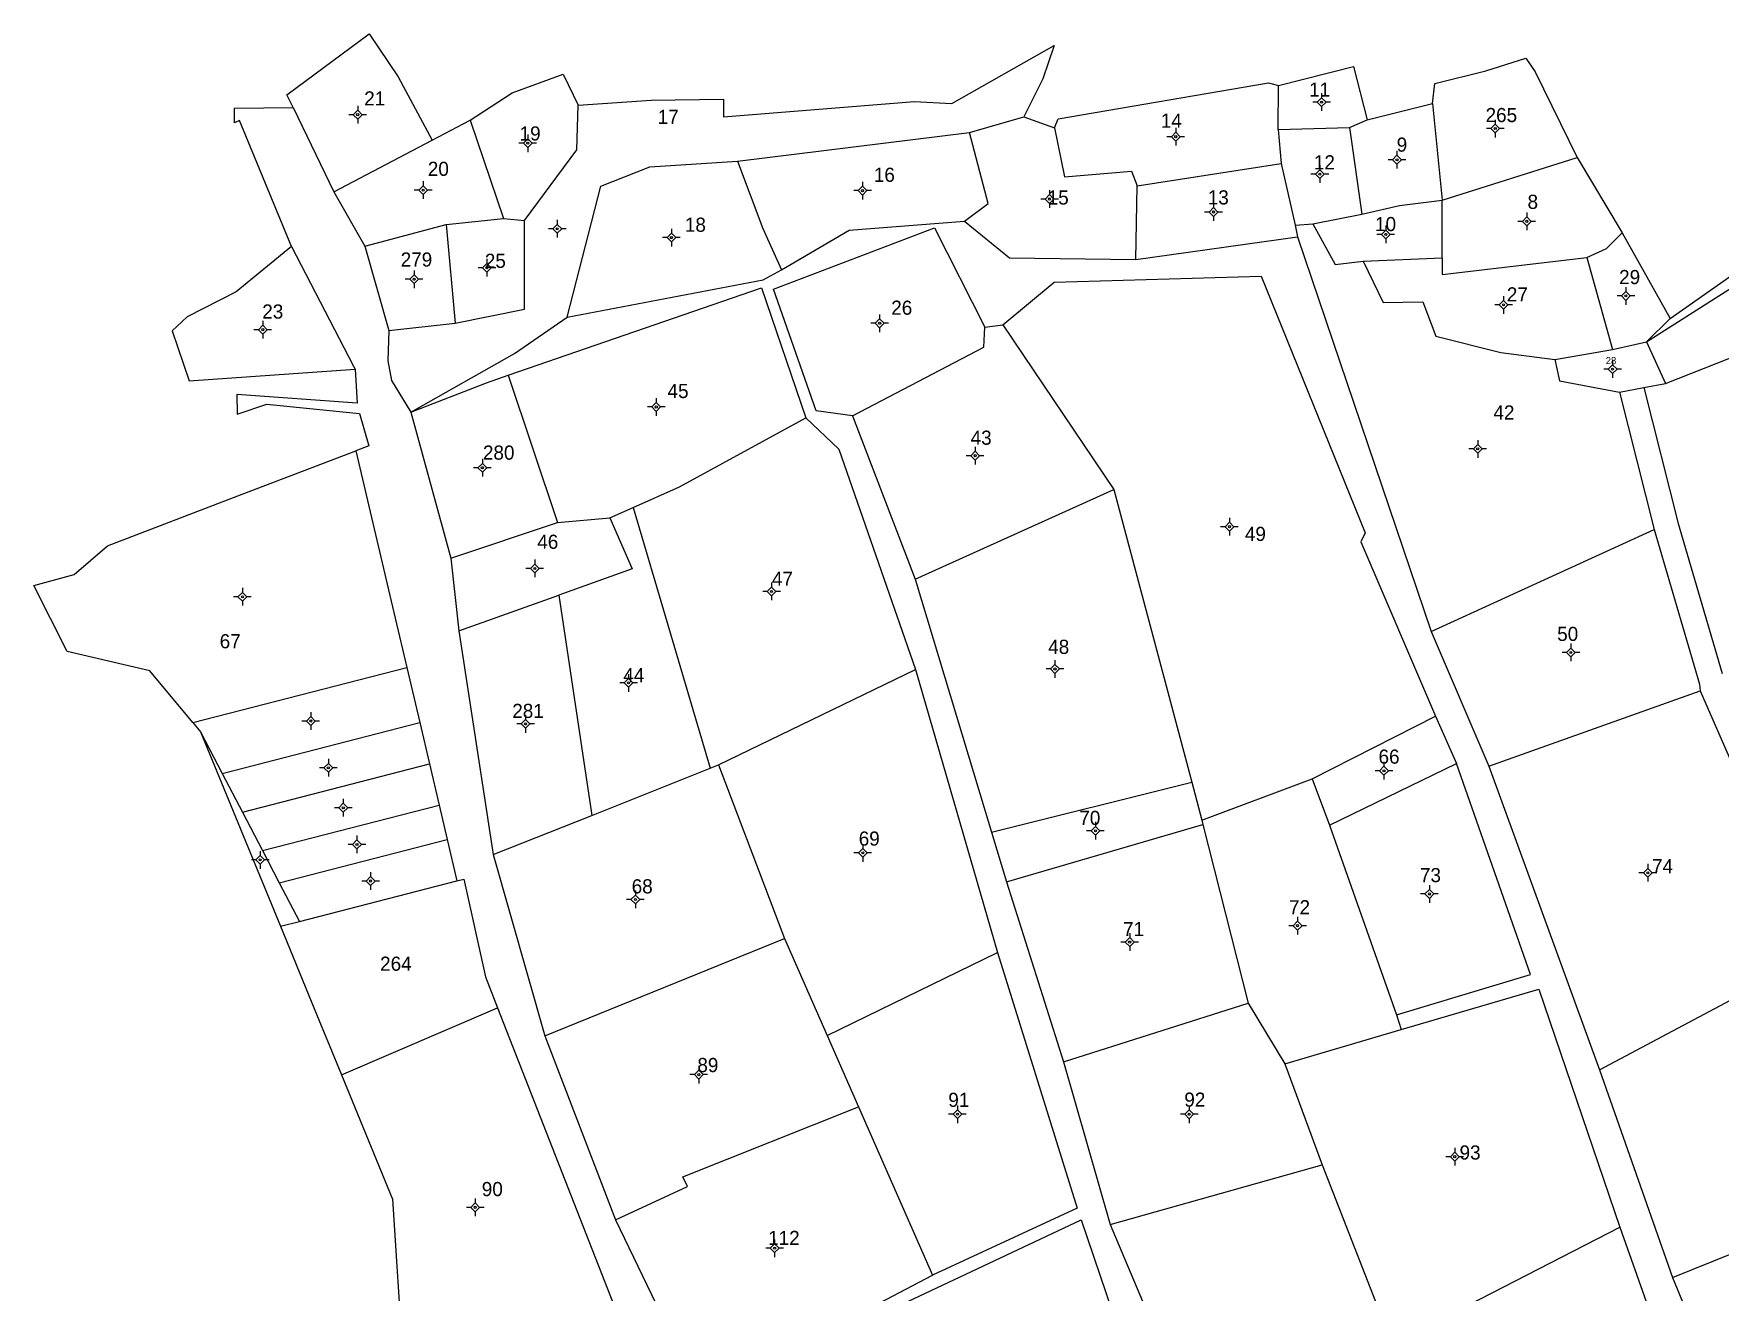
# Model space of a CAD drawing. Extents: x 551522 to 552085, y 1838930 to 1839520.
# Drawn here: x 551531 to 551769.6, y 1839331.9 to 1839509.8 of the extents above; entities that cross this region are included whole.
import ezdxf

# ---------------------------------------------------------------- set-up
doc = ezdxf.new("R2010")
doc.units = 0
for name, color, linetype in [('Level 10', 7, 'Continuous'), ('Level 11', 7, 'Continuous'), ('Level 15', 7, 'Continuous')]:
    doc.layers.add(name, color=color, linetype=linetype)

msp = doc.modelspace()

# ---------------------------------------------------------------- linework, layer by layer
at = {"layer": 'Level 10'}
for p, q in [((551707.02, 1839496.25), (551707.05, 1839502.46)), ((551567.71, 1839499.35), (551573.46, 1839487.47)), ((551719.62, 1839497.62), (551728.85, 1839499.93)), ((551728.85, 1839499.93), (551730.24, 1839486.29)), ((551587.39, 1839494.77), (551592.74, 1839497.59)), ((551592.74, 1839497.59), (551597.45, 1839483.69)), ((551663.36, 1839495.84), (551671.07, 1839498.05)), ((551671.07, 1839498.05), (551675.39, 1839496.49)), ((551707.02, 1839496.25), (551717.13, 1839496.55)), ((551707.02, 1839496.25), (551707.47, 1839491.44)), ((551717.13, 1839496.55), (551719.62, 1839497.62)), ((551717.13, 1839496.55), (551718.87, 1839484.31)), ((551573.46, 1839487.47), (551587.39, 1839494.77)), ((551630.55, 1839491.77), (551663.36, 1839495.84)), ((551687.07, 1839488.29), (551707.47, 1839491.44)), ((551707.47, 1839491.44), (551709.42, 1839482.73)), ((551730.24, 1839486.29), (551749.32, 1839492.31)), ((551749.32, 1839492.31), (551755.69, 1839481.64)), ((551573.46, 1839487.47), (551577.87, 1839479.79)), ((551686.9, 1839477.9), (551687.07, 1839488.29)), ((551711.93, 1839482.91), (551718.87, 1839484.31)), ((551730.22, 1839478.14), (551730.24, 1839486.29)), ((551577.87, 1839479.79), (551589.34, 1839482.81)), ((551589.34, 1839482.81), (551597.45, 1839483.69)), ((551589.34, 1839482.81), (551590.61, 1839468.87)), ((551597.45, 1839483.69), (551600.43, 1839483.41)), ((551709.42, 1839482.73), (551711.93, 1839482.91)), ((551709.42, 1839482.73), (551709.77, 1839481.07)), ((551577.87, 1839479.79), (551581.24, 1839467.84)), ((551686.9, 1839477.9), (551709.77, 1839481.07)), ((551709.77, 1839481.07), (551728.65, 1839425.32)), ((551755.69, 1839481.64), (551762.49, 1839469.54)), ((551719.07, 1839477.64), (551730.22, 1839478.14)), ((551750.7, 1839478.17), (551754.29, 1839465.16)), ((551581.24, 1839467.84), (551590.61, 1839468.87)), ((551665.56, 1839468.32), (551668.09, 1839468.65)), ((551668.09, 1839468.65), (551683.77, 1839445.37)), ((551759.11, 1839466.23), (551762.49, 1839469.54)), ((551746.15, 1839463.75), (551754.29, 1839465.16)), ((551754.29, 1839465.16), (551759.11, 1839466.23)), ((551759.11, 1839466.23), (551761.81, 1839460.37)), ((551598.13, 1839461.52), (551605.1, 1839440.71)), ((551758.73, 1839459.78), (551761.81, 1839460.37)), ((551755.29, 1839459.13), (551758.73, 1839459.78)), ((551755.29, 1839459.13), (551760.2, 1839439.71)), ((551584.36, 1839456.31), (551590, 1839435.65)), ((551646.8, 1839455.78), (551655.67, 1839432.72)), ((551655.67, 1839432.72), (551683.77, 1839445.37)), ((551683.77, 1839445.37), (551694.81, 1839404.03)), ((551605.1, 1839440.71), (551612.52, 1839441.39)), ((551612.52, 1839441.39), (551615.79, 1839442.83)), ((551615.79, 1839442.83), (551626.68, 1839405.97)), ((551590, 1839435.65), (551605.1, 1839440.71)), ((551728.65, 1839425.32), (551760.2, 1839439.71)), ((551590, 1839435.65), (551591.16, 1839425.39)), ((551655.67, 1839432.72), (551666.48, 1839396.93)), ((551591.16, 1839425.39), (551605.28, 1839430.43)), ((551605.28, 1839430.43), (551609.95, 1839399.32)), ((551591.16, 1839425.39), (551596.01, 1839393.78)), ((551728.65, 1839425.32), (551736.82, 1839406.28)), ((551553.53, 1839412.45), (551583.78, 1839420.22)), ((551583.78, 1839420.22), (551585.61, 1839412.43)), ((551627.86, 1839406.44), (551655.71, 1839419.95)), ((551655.71, 1839419.95), (551667.35, 1839379.94)), ((551736.82, 1839406.28), (551766.69, 1839416.9)), ((551711.85, 1839404.5), (551729.27, 1839413.32)), ((551729.27, 1839413.32), (551732.26, 1839406.64)), ((551553.53, 1839412.45), (551554.63, 1839411.13)), ((551554.63, 1839411.13), (551565.92, 1839383.65)), ((551554.63, 1839411.13), (551557.69, 1839405.25)), ((551557.69, 1839405.25), (551585.61, 1839412.43)), ((551585.61, 1839412.43), (551586.98, 1839406.59)), ((551560.54, 1839399.79), (551586.98, 1839406.59)), ((551586.98, 1839406.59), (551588.35, 1839400.75)), ((551609.95, 1839399.32), (551626.68, 1839405.97)), ((551626.68, 1839405.97), (551627.86, 1839406.44)), ((551627.86, 1839406.44), (551637.22, 1839381.91)), ((551714.28, 1839397.94), (551732.26, 1839406.64)), ((551736.82, 1839406.28), (551752.49, 1839363.37)), ((551557.69, 1839405.25), (551560.54, 1839399.79)), ((551666.48, 1839396.93), (551694.81, 1839404.03)), ((551694.81, 1839404.03), (551696.24, 1839398.62)), ((551696.24, 1839398.62), (551711.85, 1839404.5)), ((551711.85, 1839404.5), (551714.28, 1839397.94)), ((551563.38, 1839394.33), (551588.35, 1839400.75)), ((551588.35, 1839400.75), (551589.5, 1839395.89)), ((551560.54, 1839399.79), (551563.38, 1839394.33)), ((551596.01, 1839393.78), (551609.95, 1839399.32)), ((551696.24, 1839398.62), (551696.38, 1839398.04)), ((551565.75, 1839389.79), (551589.5, 1839395.89)), ((551589.5, 1839395.89), (551590.87, 1839390.06)), ((551666.48, 1839396.93), (551668.62, 1839389.94)), ((551668.62, 1839389.94), (551696.38, 1839398.04)), ((551696.38, 1839398.04), (551702.8, 1839372.78)), ((551714.28, 1839397.94), (551723.77, 1839371.13)), ((551563.38, 1839394.33), (551565.75, 1839389.79)), ((551596.01, 1839393.78), (551603.29, 1839368.16)), ((551565.75, 1839389.79), (551568.59, 1839384.32)), ((551568.59, 1839384.32), (551590.87, 1839390.06)), ((551668.62, 1839389.94), (551676.67, 1839364.5)), ((551565.92, 1839383.65), (551568.59, 1839384.32)), ((551565.92, 1839383.65), (551565.92, 1839383.64)), ((551603.29, 1839368.16), (551637.22, 1839381.91)), ((551637.22, 1839381.91), (551643.25, 1839368.18)), ((551643.25, 1839368.18), (551667.35, 1839379.94)), ((551752.49, 1839363.37), (551781.64, 1839378.88)), ((551574.54, 1839362.66), (551596.61, 1839372.1)), ((551596.61, 1839372.1), (551613.89, 1839328.07)), ((551676.67, 1839364.5), (551702.8, 1839372.78)), ((551702.8, 1839372.78), (551707.98, 1839364.2)), ((551723.77, 1839371.13), (551724.43, 1839369.04)), ((551603.29, 1839368.16), (551613.32, 1839342.17)), ((551643.25, 1839368.18), (551647.67, 1839358.11)), ((551707.98, 1839364.2), (551724.43, 1839369.04)), ((551676.67, 1839364.5), (551683.25, 1839341.5)), ((551707.98, 1839364.2), (551713.25, 1839349.92)), ((551752.49, 1839363.37), (551762.79, 1839333.99)), ((551647.67, 1839358.11), (551658.12, 1839334.34)), ((551683.25, 1839341.5), (551713.25, 1839349.92)), ((551713.25, 1839349.92), (551723.15, 1839324.6)), ((551683.25, 1839341.5), (551704.47, 1839291.36)), ((551723.15, 1839324.6), (551755.36, 1839341.09)), ((551755.36, 1839341.09), (551762.94, 1839319.66)), ((551762.79, 1839333.99), (551774.48, 1839338.72))]:
    msp.add_line(p, q, dxfattribs=at)
for points in [[(551567.71, 1839499.35), (551566.83, 1839501.15), (551578.47, 1839509.79), (551582.57, 1839503.69), (551587.39, 1839494.77)], [(551608.01, 1839499.7), (551618.33, 1839500.39), (551628.59, 1839500.56), (551628.58, 1839498.07), (551654.41, 1839500.11), (551655.55, 1839500.2), (551660.88, 1839499.94), (551675.33, 1839508.13), (551673.74, 1839503.41), (551671.07, 1839498.05)], [(551728.85, 1839499.93), (551729.2, 1839502.77), (551736.42, 1839504.53), (551742.05, 1839506.32), (551743.37, 1839504.42), (551749.32, 1839492.31)], [(551592.74, 1839497.59), (551598.7, 1839501.43), (551605.92, 1839504.06), (551608.01, 1839499.7)], [(551707.05, 1839502.46), (551717.68, 1839505.18), (551719.62, 1839497.62)], [(551675.39, 1839496.49), (551675.93, 1839497.78), (551705.67, 1839502.85), (551707.05, 1839502.46)], [(551762.49, 1839469.54), (551807.91, 1839501.45), (551813.63, 1839501.5)], [(551567.46, 1839479.72), (551560.1, 1839497.51), (551559.43, 1839497.18), (551559.41, 1839499.28), (551567.71, 1839499.35)], [(551600.43, 1839483.41), (551607.85, 1839493.39), (551608.01, 1839499.7)], [(551675.39, 1839496.49), (551676.81, 1839489.57), (551686.28, 1839490.37), (551687.07, 1839488.29)], [(551759.11, 1839466.23), (551807.38, 1839496.93), (551813.38, 1839482.27), (551812.69, 1839479.46), (551821.71, 1839457.84)], [(551662.66, 1839483.29), (551666, 1839485.82), (551663.36, 1839495.84)], [(551606.47, 1839469.75), (551611.25, 1839488.25), (551618.14, 1839490.96), (551630.55, 1839491.77)], [(551630.55, 1839491.77), (551634.13, 1839482.26), (551636.8, 1839476.42)], [(551718.87, 1839484.31), (551724.2, 1839485.5), (551730.24, 1839486.29)], [(551590.61, 1839468.87), (551600.43, 1839470.84), (551600.43, 1839483.41)], [(551646.8, 1839455.78), (551641.7, 1839456.5), (551635.64, 1839473.67), (551658.4, 1839482.36), (551665.56, 1839468.32)], [(551636.8, 1839476.42), (551646.36, 1839482.05), (551662.66, 1839483.29)], [(551662.66, 1839483.29), (551669.03, 1839478.1), (551686.9, 1839477.9)], [(551711.93, 1839482.91), (551715.07, 1839477.16), (551719.07, 1839477.64)], [(551567.46, 1839479.72), (551559.64, 1839473.29), (551552.71, 1839469.77), (551550.61, 1839467.81), (551553.02, 1839460.73), (551576.46, 1839462.39)], [(551567.46, 1839479.72), (551576.25, 1839462.81), (551576.46, 1839462.39)], [(551750.7, 1839478.17), (551753.46, 1839479.43), (551755.69, 1839481.64)], [(551719.07, 1839477.64), (551721.87, 1839471.79), (551727.51, 1839471.9), (551729.34, 1839467.04), (551738.51, 1839464.74), (551746.15, 1839463.75)], [(551730.22, 1839478.14), (551730.22, 1839475.75), (551750.7, 1839478.17)], [(551606.47, 1839469.75), (551634.19, 1839475.03), (551636.8, 1839476.42)], [(551668.09, 1839468.65), (551675.33, 1839474.69), (551704.61, 1839475.55), (551719.35, 1839439.26), (551718.74, 1839438), (551729.27, 1839413.32)], [(551598.13, 1839461.52), (551633.95, 1839473.87), (551640.21, 1839455.52)], [(551581.24, 1839467.84), (551581.09, 1839463.55), (551581.64, 1839460.78), (551584.36, 1839456.31)], [(551584.36, 1839456.31), (551599, 1839464.59), (551606.47, 1839469.75)], [(551646.8, 1839455.78), (551665.38, 1839465.51), (551665.56, 1839468.32)], [(551761.81, 1839460.37), (551781.53, 1839468.15), (551792.7, 1839442.37)], [(551746.15, 1839463.75), (551746.83, 1839460.75), (551755.29, 1839459.13)], [(551576.46, 1839462.39), (551576.78, 1839457.6), (551559.76, 1839458.78), (551559.79, 1839456.03), (551564, 1839457.45), (551577.11, 1839456.13), (551578.41, 1839451.53), (551576.57, 1839450.83)], [(551584.36, 1839456.31), (551595.06, 1839460.47), (551598.13, 1839461.52)], [(551758.73, 1839459.78), (551763.59, 1839440.57), (551769.81, 1839419.36)], [(551615.79, 1839442.83), (551622.36, 1839445.74), (551640.21, 1839455.52)], [(551640.21, 1839455.52), (551644.87, 1839451.09), (551655.71, 1839419.95)], [(551553.53, 1839412.45), (551547.45, 1839419.76), (551535.76, 1839422.47), (551531.02, 1839431.81), (551536.75, 1839433.35), (551541.47, 1839437.43), (551559.89, 1839444.46), (551576.57, 1839450.83)], [(551576.57, 1839450.83), (551582.15, 1839427.17), (551583.78, 1839420.22)], [(551612.52, 1839441.39), (551615.65, 1839434.14), (551605.28, 1839430.43)], [(551760.2, 1839439.71), (551766.64, 1839417.88), (551766.69, 1839416.9)], [(551766.69, 1839416.9), (551772.8, 1839403), (551781.64, 1839378.88)], [(551723.77, 1839371.13), (551742.73, 1839376.83), (551732.26, 1839406.64)], [(551590.87, 1839390.06), (551591.86, 1839390.32), (551594.9, 1839376.48), (551596.61, 1839372.1)], [(551565.92, 1839383.64), (551570.36, 1839372.83), (551574.54, 1839362.66)], [(551667.35, 1839379.94), (551678.59, 1839343.8), (551658.12, 1839334.34)], [(551724.43, 1839369.04), (551743.89, 1839374.76), (551755.36, 1839341.09)], [(551574.54, 1839362.66), (551581.75, 1839345.09), (551583.22, 1839322.46)], [(551613.32, 1839342.17), (551623.48, 1839346.88), (551622.81, 1839348.23), (551647.67, 1839358.11)], [(551613.32, 1839342.17), (551625.36, 1839317.11), (551658.12, 1839334.34)], [(551653.03, 1839329.84), (551679.15, 1839342.17), (551687.99, 1839316.18)], [(551762.79, 1839333.99), (551773.6, 1839307.75), (551784.65, 1839316.82)]]:
    msp.add_lwpolyline(points, dxfattribs=at)
at = {"layer": 'Level 11'}
for p, q in [((551713.17, 1839501.38), (551713.17, 1839500.75)), ((551576.84, 1839498.97), (551576.21, 1839498.35)), ((551576.84, 1839499.6), (551576.84, 1839498.97)), ((551577.46, 1839498.35), (551576.84, 1839498.97)), ((551712.55, 1839500.13), (551711.92, 1839500.13)), ((551713.17, 1839500.75), (551712.55, 1839500.13)), ((551712.55, 1839500.13), (551713.17, 1839499.5)), ((551713.8, 1839500.13), (551713.17, 1839500.75)), ((551713.17, 1839499.5), (551713.8, 1839500.13)), ((551713.17, 1839499.5), (551713.17, 1839498.88)), ((551714.42, 1839500.13), (551713.8, 1839500.13)), ((551576.21, 1839498.35), (551575.59, 1839498.35)), ((551576.21, 1839498.35), (551576.84, 1839497.72)), ((551576.84, 1839497.72), (551577.46, 1839498.35)), ((551576.84, 1839497.72), (551576.84, 1839497.1)), ((551578.09, 1839498.35), (551577.46, 1839498.35)), ((551692.54, 1839496.49), (551692.54, 1839495.86)), ((551737.1, 1839496.39), (551736.48, 1839496.39)), ((551737.73, 1839497.02), (551737.1, 1839496.39)), ((551737.1, 1839496.39), (551737.73, 1839495.77)), ((551737.73, 1839497.64), (551737.73, 1839497.02)), ((551738.35, 1839496.39), (551737.73, 1839497.02)), ((551737.73, 1839495.77), (551738.35, 1839496.39)), ((551738.98, 1839496.39), (551738.35, 1839496.39)), ((551600.27, 1839494.32), (551599.64, 1839494.32)), ((551600.89, 1839494.94), (551600.27, 1839494.32)), ((551600.27, 1839494.32), (551600.89, 1839493.69)), ((551600.89, 1839495.57), (551600.89, 1839494.94)), ((551601.52, 1839494.32), (551600.89, 1839494.94)), ((551600.89, 1839493.69), (551601.52, 1839494.32)), ((551600.89, 1839493.69), (551600.89, 1839493.07)), ((551602.14, 1839494.32), (551601.52, 1839494.32)), ((551691.92, 1839495.24), (551691.29, 1839495.24)), ((551692.54, 1839495.86), (551691.92, 1839495.24)), ((551691.92, 1839495.24), (551692.54, 1839494.61)), ((551693.17, 1839495.24), (551692.54, 1839495.86)), ((551692.54, 1839494.61), (551693.17, 1839495.24)), ((551692.54, 1839494.61), (551692.54, 1839493.99)), ((551693.79, 1839495.24), (551693.17, 1839495.24)), ((551737.73, 1839495.77), (551737.73, 1839495.14)), ((551723.2, 1839491.98), (551722.58, 1839491.98)), ((551723.83, 1839492.61), (551723.2, 1839491.98)), ((551723.2, 1839491.98), (551723.83, 1839491.36)), ((551723.83, 1839493.23), (551723.83, 1839492.61)), ((551724.45, 1839491.98), (551723.83, 1839492.61)), ((551723.83, 1839491.36), (551724.45, 1839491.98)), ((551723.83, 1839491.36), (551723.83, 1839490.73)), ((551725.08, 1839491.98), (551724.45, 1839491.98)), ((551586.1, 1839488.94), (551586.1, 1839488.31)), ((551712.29, 1839489.95), (551711.67, 1839489.95)), ((551712.92, 1839490.57), (551712.29, 1839489.95)), ((551712.29, 1839489.95), (551712.92, 1839489.32)), ((551712.92, 1839491.2), (551712.92, 1839490.57)), ((551713.54, 1839489.95), (551712.92, 1839490.57)), ((551712.92, 1839489.32), (551713.54, 1839489.95)), ((551712.92, 1839489.32), (551712.92, 1839488.7)), ((551714.17, 1839489.95), (551713.54, 1839489.95)), ((551585.48, 1839487.69), (551584.85, 1839487.69)), ((551586.1, 1839488.31), (551585.48, 1839487.69)), ((551585.48, 1839487.69), (551586.1, 1839487.06)), ((551586.73, 1839487.69), (551586.1, 1839488.31)), ((551586.1, 1839487.06), (551586.73, 1839487.69)), ((551586.1, 1839487.06), (551586.1, 1839486.44)), ((551587.35, 1839487.69), (551586.73, 1839487.69)), ((551647.61, 1839487.62), (551646.99, 1839487.62)), ((551648.24, 1839488.24), (551647.61, 1839487.62)), ((551647.61, 1839487.62), (551648.24, 1839486.99)), ((551648.24, 1839488.87), (551648.24, 1839488.24)), ((551648.86, 1839487.62), (551648.24, 1839488.24)), ((551648.24, 1839486.99), (551648.86, 1839487.62)), ((551648.24, 1839486.99), (551648.24, 1839486.37)), ((551649.49, 1839487.62), (551648.86, 1839487.62)), ((551674.69, 1839487.06), (551674.06, 1839486.43)), ((551674.69, 1839487.68), (551674.69, 1839487.06)), ((551675.31, 1839486.43), (551674.69, 1839487.06)), ((551674.06, 1839486.43), (551673.44, 1839486.43)), ((551674.06, 1839486.43), (551674.69, 1839485.81)), ((551674.69, 1839485.81), (551675.31, 1839486.43)), ((551674.69, 1839485.81), (551674.69, 1839485.18)), ((551675.94, 1839486.43), (551675.31, 1839486.43)), ((551697.25, 1839484.59), (551696.63, 1839484.59)), ((551697.88, 1839485.21), (551697.25, 1839484.59)), ((551697.25, 1839484.59), (551697.88, 1839483.96)), ((551697.88, 1839485.84), (551697.88, 1839485.21)), ((551698.5, 1839484.59), (551697.88, 1839485.21)), ((551697.88, 1839483.96), (551698.5, 1839484.59)), ((551699.13, 1839484.59), (551698.5, 1839484.59)), ((551742.19, 1839484.52), (551742.19, 1839483.9)), ((551604.44, 1839482.22), (551603.81, 1839482.22)), ((551605.06, 1839482.84), (551604.44, 1839482.22)), ((551604.44, 1839482.22), (551605.06, 1839481.59)), ((551605.06, 1839483.47), (551605.06, 1839482.84)), ((551605.69, 1839482.22), (551605.06, 1839482.84)), ((551605.06, 1839481.59), (551605.69, 1839482.22)), ((551606.31, 1839482.22), (551605.69, 1839482.22)), ((551621.21, 1839482.23), (551621.21, 1839481.61)), ((551697.88, 1839483.96), (551697.88, 1839483.34)), ((551722.25, 1839482.05), (551721.62, 1839481.43)), ((551722.25, 1839482.68), (551722.25, 1839482.05)), ((551722.87, 1839481.43), (551722.25, 1839482.05)), ((551741.57, 1839483.27), (551740.94, 1839483.27)), ((551742.19, 1839483.9), (551741.57, 1839483.27)), ((551741.57, 1839483.27), (551742.19, 1839482.65)), ((551742.82, 1839483.27), (551742.19, 1839483.9)), ((551742.19, 1839482.65), (551742.82, 1839483.27)), ((551742.19, 1839482.65), (551742.19, 1839482.02)), ((551743.44, 1839483.27), (551742.82, 1839483.27)), ((551605.06, 1839481.59), (551605.06, 1839480.97)), ((551620.59, 1839480.98), (551619.96, 1839480.98)), ((551621.21, 1839481.61), (551620.59, 1839480.98)), ((551620.59, 1839480.98), (551621.21, 1839480.36)), ((551621.84, 1839480.98), (551621.21, 1839481.61)), ((551621.21, 1839480.36), (551621.84, 1839480.98)), ((551621.21, 1839480.36), (551621.21, 1839479.73)), ((551622.46, 1839480.98), (551621.84, 1839480.98)), ((551721.62, 1839481.43), (551721, 1839481.43)), ((551721.62, 1839481.43), (551722.25, 1839480.8)), ((551722.25, 1839480.8), (551722.87, 1839481.43)), ((551722.25, 1839480.8), (551722.25, 1839480.18)), ((551723.5, 1839481.43), (551722.87, 1839481.43)), ((551595.11, 1839477.34), (551594.48, 1839476.71)), ((551595.11, 1839477.96), (551595.11, 1839477.34)), ((551595.73, 1839476.71), (551595.11, 1839477.34)), ((551584.2, 1839475.09), (551583.57, 1839475.09)), ((551584.82, 1839475.72), (551584.2, 1839475.09)), ((551584.2, 1839475.09), (551584.82, 1839474.47)), ((551584.82, 1839476.34), (551584.82, 1839475.72)), ((551585.45, 1839475.09), (551584.82, 1839475.72)), ((551584.82, 1839474.47), (551585.45, 1839475.09)), ((551586.07, 1839475.09), (551585.45, 1839475.09)), ((551594.48, 1839476.71), (551593.86, 1839476.71)), ((551594.48, 1839476.71), (551595.11, 1839476.09)), ((551595.11, 1839476.09), (551595.73, 1839476.71)), ((551595.11, 1839476.09), (551595.11, 1839475.46)), ((551596.36, 1839476.71), (551595.73, 1839476.71)), ((551584.82, 1839474.47), (551584.82, 1839473.84)), ((551738.9, 1839472.72), (551738.9, 1839472.09)), ((551755.58, 1839472.74), (551754.96, 1839472.74)), ((551756.21, 1839473.36), (551755.58, 1839472.74)), ((551755.58, 1839472.74), (551756.21, 1839472.11)), ((551756.21, 1839473.99), (551756.21, 1839473.36)), ((551756.83, 1839472.74), (551756.21, 1839473.36)), ((551756.21, 1839472.11), (551756.83, 1839472.74)), ((551757.46, 1839472.74), (551756.83, 1839472.74)), ((551650.66, 1839470.12), (551650.66, 1839469.49)), ((551738.27, 1839471.47), (551737.65, 1839471.47)), ((551738.9, 1839472.09), (551738.27, 1839471.47)), ((551738.27, 1839471.47), (551738.9, 1839470.84)), ((551739.52, 1839471.47), (551738.9, 1839472.09)), ((551738.9, 1839470.84), (551739.52, 1839471.47)), ((551738.9, 1839470.84), (551738.9, 1839470.22)), ((551740.15, 1839471.47), (551739.52, 1839471.47)), ((551756.21, 1839472.11), (551756.21, 1839471.49)), ((551562.8, 1839467.96), (551562.17, 1839467.96)), ((551563.42, 1839468.58), (551562.8, 1839467.96)), ((551562.8, 1839467.96), (551563.42, 1839467.33)), ((551563.42, 1839469.21), (551563.42, 1839468.58)), ((551564.05, 1839467.96), (551563.42, 1839468.58)), ((551563.42, 1839467.33), (551564.05, 1839467.96)), ((551564.67, 1839467.96), (551564.05, 1839467.96)), ((551650.03, 1839468.87), (551649.41, 1839468.87)), ((551650.66, 1839469.49), (551650.03, 1839468.87)), ((551650.03, 1839468.87), (551650.66, 1839468.24)), ((551651.28, 1839468.87), (551650.66, 1839469.49)), ((551650.66, 1839468.24), (551651.28, 1839468.87)), ((551650.66, 1839468.24), (551650.66, 1839467.62)), ((551651.91, 1839468.87), (551651.28, 1839468.87)), ((551563.42, 1839467.33), (551563.42, 1839466.71)), ((551754.32, 1839463.01), (551753.7, 1839462.39)), ((551754.32, 1839463.64), (551754.32, 1839463.01)), ((551754.95, 1839462.39), (551754.32, 1839463.01)), ((551753.7, 1839462.39), (551753.07, 1839462.39)), ((551753.7, 1839462.39), (551754.32, 1839461.76)), ((551754.32, 1839461.76), (551754.95, 1839462.39)), ((551754.32, 1839461.76), (551754.32, 1839461.14)), ((551755.57, 1839462.39), (551754.95, 1839462.39)), ((551619.07, 1839458.29), (551619.07, 1839457.66)), ((551618.44, 1839457.04), (551617.82, 1839457.04)), ((551619.07, 1839457.66), (551618.44, 1839457.04)), ((551618.44, 1839457.04), (551619.07, 1839456.41)), ((551619.69, 1839457.04), (551619.07, 1839457.66)), ((551619.07, 1839456.41), (551619.69, 1839457.04)), ((551619.07, 1839456.41), (551619.07, 1839455.79)), ((551620.32, 1839457.04), (551619.69, 1839457.04)), ((551664.16, 1839450.77), (551663.54, 1839450.15)), ((551664.16, 1839451.4), (551664.16, 1839450.77)), ((551664.79, 1839450.15), (551664.16, 1839450.77)), ((551734.63, 1839451.12), (551734, 1839451.12)), ((551735.25, 1839451.74), (551734.63, 1839451.12)), ((551734.63, 1839451.12), (551735.25, 1839450.49)), ((551735.25, 1839452.37), (551735.25, 1839451.74)), ((551735.88, 1839451.12), (551735.25, 1839451.74)), ((551735.25, 1839450.49), (551735.88, 1839451.12)), ((551736.5, 1839451.12), (551735.88, 1839451.12)), ((551593.84, 1839448.45), (551593.22, 1839448.45)), ((551594.47, 1839449.07), (551593.84, 1839448.45)), ((551593.84, 1839448.45), (551594.47, 1839447.82)), ((551594.47, 1839449.7), (551594.47, 1839449.07)), ((551595.09, 1839448.45), (551594.47, 1839449.07)), ((551594.47, 1839447.82), (551595.09, 1839448.45)), ((551595.72, 1839448.45), (551595.09, 1839448.45)), ((551663.54, 1839450.15), (551662.91, 1839450.15)), ((551663.54, 1839450.15), (551664.16, 1839449.52)), ((551664.16, 1839449.52), (551664.79, 1839450.15)), ((551664.16, 1839449.52), (551664.16, 1839448.9)), ((551665.41, 1839450.15), (551664.79, 1839450.15)), ((551735.25, 1839450.49), (551735.25, 1839449.87)), ((551594.47, 1839447.82), (551594.47, 1839447.2)), ((551700.14, 1839441.37), (551700.14, 1839440.74)), ((551699.52, 1839440.12), (551698.89, 1839440.12)), ((551700.14, 1839440.74), (551699.52, 1839440.12)), ((551699.52, 1839440.12), (551700.14, 1839439.49)), ((551700.77, 1839440.12), (551700.14, 1839440.74)), ((551700.14, 1839439.49), (551700.77, 1839440.12)), ((551700.14, 1839439.49), (551700.14, 1839438.87)), ((551701.39, 1839440.12), (551700.77, 1839440.12)), ((551601.27, 1839434.22), (551600.64, 1839434.22)), ((551601.89, 1839434.84), (551601.27, 1839434.22)), ((551601.27, 1839434.22), (551601.89, 1839433.59)), ((551601.89, 1839435.47), (551601.89, 1839434.84)), ((551602.52, 1839434.22), (551601.89, 1839434.84)), ((551601.89, 1839433.59), (551602.52, 1839434.22)), ((551603.14, 1839434.22), (551602.52, 1839434.22)), ((551601.89, 1839433.59), (551601.89, 1839432.97)), ((551635.37, 1839432.22), (551635.37, 1839431.59)), ((551559.91, 1839430.21), (551559.29, 1839430.21)), ((551560.54, 1839430.83), (551559.91, 1839430.21)), ((551559.91, 1839430.21), (551560.54, 1839429.58)), ((551560.54, 1839431.46), (551560.54, 1839430.83)), ((551561.16, 1839430.21), (551560.54, 1839430.83)), ((551560.54, 1839429.58), (551561.16, 1839430.21)), ((551560.54, 1839429.58), (551560.54, 1839428.96)), ((551561.79, 1839430.21), (551561.16, 1839430.21)), ((551634.74, 1839430.97), (551634.12, 1839430.97)), ((551635.37, 1839431.59), (551634.74, 1839430.97)), ((551634.74, 1839430.97), (551635.37, 1839430.34)), ((551635.99, 1839430.97), (551635.37, 1839431.59)), ((551635.37, 1839430.34), (551635.99, 1839430.97)), ((551635.37, 1839430.34), (551635.37, 1839429.72)), ((551636.62, 1839430.97), (551635.99, 1839430.97)), ((551747.8, 1839422.34), (551747.18, 1839422.34)), ((551748.43, 1839422.97), (551747.8, 1839422.34)), ((551747.8, 1839422.34), (551748.43, 1839421.72)), ((551748.43, 1839423.59), (551748.43, 1839422.97)), ((551749.05, 1839422.34), (551748.43, 1839422.97)), ((551748.43, 1839421.72), (551749.05, 1839422.34)), ((551749.68, 1839422.34), (551749.05, 1839422.34)), ((551674.83, 1839420.01), (551674.21, 1839420.01)), ((551675.46, 1839420.64), (551674.83, 1839420.01)), ((551674.83, 1839420.01), (551675.46, 1839419.39)), ((551675.46, 1839421.26), (551675.46, 1839420.64)), ((551676.08, 1839420.01), (551675.46, 1839420.64)), ((551675.46, 1839419.39), (551676.08, 1839420.01)), ((551676.71, 1839420.01), (551676.08, 1839420.01)), ((551748.43, 1839421.72), (551748.43, 1839421.09)), ((551614.52, 1839418.04), (551613.9, 1839418.04)), ((551615.15, 1839418.67), (551614.52, 1839418.04)), ((551614.52, 1839418.04), (551615.15, 1839417.42)), ((551615.15, 1839419.29), (551615.15, 1839418.67)), ((551615.77, 1839418.04), (551615.15, 1839418.67)), ((551615.15, 1839417.42), (551615.77, 1839418.04)), ((551615.15, 1839417.42), (551615.15, 1839416.79)), ((551616.4, 1839418.04), (551615.77, 1839418.04)), ((551675.46, 1839419.39), (551675.46, 1839418.76)), ((551569.58, 1839412.65), (551568.96, 1839412.65)), ((551570.21, 1839413.28), (551569.58, 1839412.65)), ((551569.58, 1839412.65), (551570.21, 1839412.03)), ((551570.21, 1839413.9), (551570.21, 1839413.28)), ((551570.83, 1839412.65), (551570.21, 1839413.28)), ((551570.21, 1839412.03), (551570.83, 1839412.65)), ((551571.46, 1839412.65), (551570.83, 1839412.65)), ((551600.58, 1839412.87), (551599.95, 1839412.24)), ((551600.58, 1839413.49), (551600.58, 1839412.87)), ((551601.2, 1839412.24), (551600.58, 1839412.87)), ((551570.21, 1839412.03), (551570.21, 1839411.4)), ((551599.95, 1839412.24), (551599.33, 1839412.24)), ((551599.95, 1839412.24), (551600.58, 1839411.62)), ((551600.58, 1839411.62), (551601.2, 1839412.24)), ((551600.58, 1839411.62), (551600.58, 1839410.99)), ((551601.83, 1839412.24), (551601.2, 1839412.24)), ((551572.07, 1839406.04), (551571.45, 1839406.04)), ((551572.7, 1839406.67), (551572.07, 1839406.04)), ((551572.07, 1839406.04), (551572.7, 1839405.42)), ((551572.7, 1839407.29), (551572.7, 1839406.67)), ((551573.32, 1839406.04), (551572.7, 1839406.67)), ((551572.7, 1839405.42), (551573.32, 1839406.04)), ((551572.7, 1839405.42), (551572.7, 1839404.79)), ((551573.95, 1839406.04), (551573.32, 1839406.04)), ((551721.37, 1839405.62), (551720.74, 1839405.62)), ((551721.99, 1839406.25), (551721.37, 1839405.62)), ((551721.37, 1839405.62), (551721.99, 1839405)), ((551721.99, 1839406.87), (551721.99, 1839406.25)), ((551722.62, 1839405.62), (551721.99, 1839406.25)), ((551721.99, 1839405), (551722.62, 1839405.62)), ((551723.24, 1839405.62), (551722.62, 1839405.62)), ((551721.99, 1839405), (551721.99, 1839404.37)), ((551574.8, 1839401.02), (551574.18, 1839400.39)), ((551574.8, 1839401.64), (551574.8, 1839401.02)), ((551575.43, 1839400.39), (551574.8, 1839401.02)), ((551574.18, 1839400.39), (551573.55, 1839400.39)), ((551574.18, 1839400.39), (551574.8, 1839399.77)), ((551574.8, 1839399.77), (551575.43, 1839400.39)), ((551574.8, 1839399.77), (551574.8, 1839399.14)), ((551576.05, 1839400.39), (551575.43, 1839400.39)), ((551681.19, 1839398.39), (551681.19, 1839397.76)), ((551576.74, 1839396.46), (551576.74, 1839395.84)), ((551680.56, 1839397.14), (551679.94, 1839397.14)), ((551681.19, 1839397.76), (551680.56, 1839397.14)), ((551680.56, 1839397.14), (551681.19, 1839396.51)), ((551681.81, 1839397.14), (551681.19, 1839397.76)), ((551681.19, 1839396.51), (551681.81, 1839397.14)), ((551681.19, 1839396.51), (551681.19, 1839395.89)), ((551682.44, 1839397.14), (551681.81, 1839397.14)), ((551563.05, 1839393.66), (551562.42, 1839393.03)), ((551563.05, 1839394.28), (551563.05, 1839393.66)), ((551563.67, 1839393.03), (551563.05, 1839393.66)), ((551576.12, 1839395.21), (551575.49, 1839395.21)), ((551576.74, 1839395.84), (551576.12, 1839395.21)), ((551576.12, 1839395.21), (551576.74, 1839394.59)), ((551577.37, 1839395.21), (551576.74, 1839395.84)), ((551576.74, 1839394.59), (551577.37, 1839395.21)), ((551576.74, 1839394.59), (551576.74, 1839393.96)), ((551577.99, 1839395.21), (551577.37, 1839395.21)), ((551647.65, 1839394.02), (551647.03, 1839394.02)), ((551648.28, 1839394.65), (551647.65, 1839394.02)), ((551647.65, 1839394.02), (551648.28, 1839393.4)), ((551648.28, 1839395.27), (551648.28, 1839394.65)), ((551648.9, 1839394.02), (551648.28, 1839394.65)), ((551648.28, 1839393.4), (551648.9, 1839394.02)), ((551649.53, 1839394.02), (551648.9, 1839394.02)), ((551562.42, 1839393.03), (551561.8, 1839393.03)), ((551562.42, 1839393.03), (551563.05, 1839392.41)), ((551563.05, 1839392.41), (551563.67, 1839393.03)), ((551563.05, 1839392.41), (551563.05, 1839391.78)), ((551564.3, 1839393.03), (551563.67, 1839393.03)), ((551578.66, 1839391.29), (551578.66, 1839390.67)), ((551648.28, 1839393.4), (551648.28, 1839392.77)), ((551758.68, 1839391.2), (551758.06, 1839391.2)), ((551759.31, 1839391.83), (551758.68, 1839391.2)), ((551758.68, 1839391.2), (551759.31, 1839390.58)), ((551759.31, 1839392.45), (551759.31, 1839391.83)), ((551759.93, 1839391.2), (551759.31, 1839391.83)), ((551759.31, 1839390.58), (551759.93, 1839391.2)), ((551760.56, 1839391.2), (551759.93, 1839391.2)), ((551578.04, 1839390.04), (551577.41, 1839390.04)), ((551578.66, 1839390.67), (551578.04, 1839390.04)), ((551578.04, 1839390.04), (551578.66, 1839389.42)), ((551579.29, 1839390.04), (551578.66, 1839390.67)), ((551578.66, 1839389.42), (551579.29, 1839390.04)), ((551578.66, 1839389.42), (551578.66, 1839388.79)), ((551579.91, 1839390.04), (551579.29, 1839390.04)), ((551728.42, 1839388.83), (551727.79, 1839388.21)), ((551728.42, 1839389.46), (551728.42, 1839388.83)), ((551729.04, 1839388.21), (551728.42, 1839388.83)), ((551759.31, 1839390.58), (551759.31, 1839389.95)), ((551615.49, 1839387.43), (551614.87, 1839387.43)), ((551616.12, 1839388.05), (551615.49, 1839387.43)), ((551615.49, 1839387.43), (551616.12, 1839386.8)), ((551616.12, 1839388.68), (551616.12, 1839388.05)), ((551616.74, 1839387.43), (551616.12, 1839388.05)), ((551616.12, 1839386.8), (551616.74, 1839387.43)), ((551616.12, 1839386.8), (551616.12, 1839386.18)), ((551617.37, 1839387.43), (551616.74, 1839387.43)), ((551727.79, 1839388.21), (551727.17, 1839388.21)), ((551727.79, 1839388.21), (551728.42, 1839387.58)), ((551728.42, 1839387.58), (551729.04, 1839388.21)), ((551728.42, 1839387.58), (551728.42, 1839386.96)), ((551729.67, 1839388.21), (551729.04, 1839388.21)), ((551709.77, 1839384.34), (551709.15, 1839383.72)), ((551709.77, 1839384.97), (551709.77, 1839384.34)), ((551710.4, 1839383.72), (551709.77, 1839384.34)), ((551686.03, 1839382.04), (551685.4, 1839381.41)), ((551686.03, 1839382.66), (551686.03, 1839382.04)), ((551686.65, 1839381.41), (551686.03, 1839382.04)), ((551709.15, 1839383.72), (551708.52, 1839383.72)), ((551709.15, 1839383.72), (551709.77, 1839383.09)), ((551709.77, 1839383.09), (551710.4, 1839383.72)), ((551709.77, 1839383.09), (551709.77, 1839382.47)), ((551711.02, 1839383.72), (551710.4, 1839383.72)), ((551685.4, 1839381.41), (551684.78, 1839381.41)), ((551685.4, 1839381.41), (551686.03, 1839380.79)), ((551686.03, 1839380.79), (551686.65, 1839381.41)), ((551686.03, 1839380.79), (551686.03, 1839380.16)), ((551687.28, 1839381.41), (551686.65, 1839381.41)), ((551624.46, 1839362.67), (551623.83, 1839362.67)), ((551625.08, 1839363.29), (551624.46, 1839362.67)), ((551624.46, 1839362.67), (551625.08, 1839362.04)), ((551625.08, 1839363.92), (551625.08, 1839363.29)), ((551625.71, 1839362.67), (551625.08, 1839363.29)), ((551625.08, 1839362.04), (551625.71, 1839362.67)), ((551626.33, 1839362.67), (551625.71, 1839362.67)), ((551625.08, 1839362.04), (551625.08, 1839361.42)), ((551661.67, 1839357.7), (551661.04, 1839357.08)), ((551661.67, 1839358.33), (551661.67, 1839357.7)), ((551662.29, 1839357.08), (551661.67, 1839357.7)), ((551694.45, 1839358.32), (551694.45, 1839357.69)), ((551661.04, 1839357.08), (551660.42, 1839357.08)), ((551661.04, 1839357.08), (551661.67, 1839356.45)), ((551661.67, 1839356.45), (551662.29, 1839357.08)), ((551661.67, 1839356.45), (551661.67, 1839355.83)), ((551662.92, 1839357.08), (551662.29, 1839357.08)), ((551693.82, 1839357.07), (551693.2, 1839357.07)), ((551694.45, 1839357.69), (551693.82, 1839357.07)), ((551693.82, 1839357.07), (551694.45, 1839356.44)), ((551695.07, 1839357.07), (551694.45, 1839357.69)), ((551694.45, 1839356.44), (551695.07, 1839357.07)), ((551694.45, 1839356.44), (551694.45, 1839355.82)), ((551695.7, 1839357.07), (551695.07, 1839357.07)), ((551731.38, 1839351.07), (551730.75, 1839351.07)), ((551732, 1839351.7), (551731.38, 1839351.07)), ((551731.38, 1839351.07), (551732, 1839350.45)), ((551732, 1839352.32), (551732, 1839351.7)), ((551732.63, 1839351.07), (551732, 1839351.7)), ((551732, 1839350.45), (551732.63, 1839351.07)), ((551733.25, 1839351.07), (551732.63, 1839351.07)), ((551732, 1839350.45), (551732, 1839349.82)), ((551592.84, 1839343.91), (551592.21, 1839343.91)), ((551593.46, 1839344.54), (551592.84, 1839343.91)), ((551592.84, 1839343.91), (551593.46, 1839343.29)), ((551593.46, 1839345.16), (551593.46, 1839344.54)), ((551594.09, 1839343.91), (551593.46, 1839344.54)), ((551593.46, 1839343.29), (551594.09, 1839343.91)), ((551594.71, 1839343.91), (551594.09, 1839343.91)), ((551593.46, 1839343.29), (551593.46, 1839342.66)), ((551635.81, 1839338.77), (551635.19, 1839338.14)), ((551635.81, 1839339.39), (551635.81, 1839338.77)), ((551636.44, 1839338.14), (551635.81, 1839338.77)), ((551635.19, 1839338.14), (551634.56, 1839338.14)), ((551635.19, 1839338.14), (551635.81, 1839337.52)), ((551635.81, 1839337.52), (551636.44, 1839338.14)), ((551635.81, 1839337.52), (551635.81, 1839336.89)), ((551637.06, 1839338.14), (551636.44, 1839338.14))]:
    msp.add_line(p, q, dxfattribs=at)
for centre in [(551576.84, 1839498.35), (551713.17, 1839500.13), (551737.73, 1839496.39), (551600.89, 1839494.32), (551692.54, 1839495.24), (551723.83, 1839491.98), (551712.92, 1839489.95), (551586.1, 1839487.69), (551648.24, 1839487.62), (551674.69, 1839486.43), (551697.88, 1839484.59), (551605.06, 1839482.22), (551742.19, 1839483.27), (551621.21, 1839480.98), (551722.25, 1839481.43), (551584.82, 1839475.09), (551595.11, 1839476.71), (551756.21, 1839472.74), (551738.9, 1839471.47), (551563.42, 1839467.96), (551650.66, 1839468.87), (551754.32, 1839462.39), (551619.07, 1839457.04), (551735.25, 1839451.12), (551594.47, 1839448.45), (551664.16, 1839450.15), (551700.14, 1839440.12), (551601.89, 1839434.22), (551560.54, 1839430.21), (551635.37, 1839430.97), (551748.42, 1839422.34), (551675.46, 1839420.01), (551615.15, 1839418.04), (551570.21, 1839412.65), (551600.58, 1839412.24), (551572.69, 1839406.04), (551721.99, 1839405.62), (551574.8, 1839400.39), (551681.19, 1839397.14), (551576.74, 1839395.21), (551648.28, 1839394.02), (551563.05, 1839393.03), (551759.31, 1839391.2), (551578.66, 1839390.04), (551616.12, 1839387.43), (551728.42, 1839388.21), (551686.03, 1839381.41), (551709.77, 1839383.72), (551625.08, 1839362.67), (551661.67, 1839357.08), (551694.45, 1839357.07), (551732, 1839351.07), (551593.46, 1839343.91), (551635.81, 1839338.14)]:
    msp.add_circle(centre, 0.15, dxfattribs=at)

# ---------------------------------------------------------------- texts
at = {"layer": 'Level 15'}
for s, height, p in [('21', 2, (551577.76, 1839499.65)), ('11', 2, (551711.41, 1839500.9)), ('17', 2, (551619.27, 1839497.04)), ('14', 2, (551690.43, 1839496.51)), ('265', 2, (551736.36, 1839497.3)), ('19', 2, (551599.74, 1839494.7)), ('9', 2, (551723.79, 1839493.12)), ('20', 2, (551586.76, 1839489.7)), ('12', 2, (551712.08, 1839490.62)), ('16', 2, (551649.84, 1839488.86)), ('15', 2, (551674.43, 1839485.65)), ('13', 2, (551697.07, 1839485.66)), ('8', 2, (551742.3, 1839485.04)), ('18', 2, (551623.11, 1839481.8)), ('10', 2, (551720.73, 1839481.89)), ('279', 2, (551582.92, 1839476.88)), ('25', 2, (551594.82, 1839476.7)), ('29', 2, (551755.25, 1839474.4)), ('27', 2, (551739.37, 1839471.95)), ('23', 2, (551563.34, 1839469.53)), ('26', 2, (551652.3, 1839470.07)), ('28', 1, (551753.36, 1839463.09)), ('45', 2, (551620.66, 1839458.3)), ('42', 2, (551737.47, 1839455.26)), ('43', 2, (551663.53, 1839451.7)), ('280', 2, (551594.55, 1839449.59)), ('46', 2, (551602.24, 1839436.99)), ('49', 2, (551702.32, 1839438.1)), ('47', 2, (551635.43, 1839431.76)), ('67', 2, (551557.32, 1839422.93)), ('50', 2, (551746.49, 1839423.97)), ('48', 2, (551674.5, 1839422.14)), ('44', 2, (551614.41, 1839418.14)), ('281', 2, (551598.7, 1839413.08)), ('66', 2, (551721.22, 1839406.62)), ('70', 2, (551678.9, 1839397.96)), ('69', 2, (551647.7, 1839395.04)), ('73', 2, (551727.08, 1839389.87)), ('74', 2, (551759.9, 1839391.13)), ('68', 2, (551615.59, 1839388.29)), ('72', 2, (551708.56, 1839385.33)), ('71', 2, (551685.09, 1839382.25)), ('264', 2, (551580.01, 1839377.35)), ('89', 2, (551624.88, 1839363.03)), ('91', 2, (551660.37, 1839358.11)), ('92', 2, (551693.75, 1839358.14)), ('93', 2, (551732.68, 1839350.67)), ('90', 2, (551594.39, 1839345.5)), ('112', 2, (551634.89, 1839338.59))]:
    msp.add_text(s, height=height, dxfattribs=at).set_placement(p)

doc.saveas('drawing.dxf')
